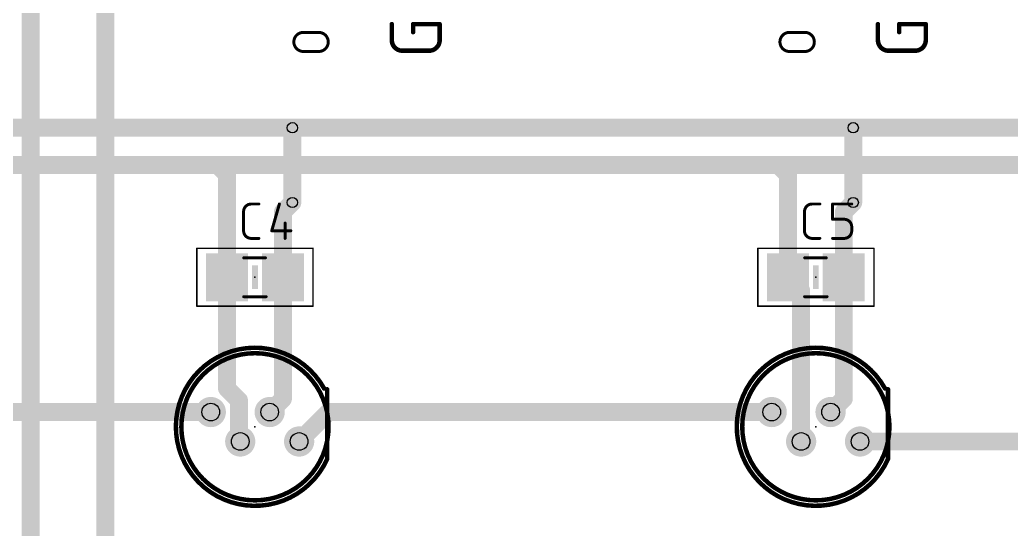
# Model space of a CAD drawing. Extents: x -9 to 239, y 2 to 147.
# Drawn here: x 157.11 to 190.78, y 109.55 to 126.86 of the extents above; entities that cross this region are included whole.
import ezdxf

# ---------------------------------------------------------------- set-up
doc = ezdxf.new("R2010")
doc.units = 0
for name, color, linetype in [('1', 12, 'CONTINUOUS'), ('16', 132, 'CONTINUOUS'), ('17', 110, 'CONTINUOUS'), ('18', 110, 'CONTINUOUS'), ('21', 40, 'CONTINUOUS'), ('23', 53, 'CONTINUOUS'), ('25', 253, 'CONTINUOUS'), ('29', 253, 'CONTINUOUS'), ('30', 253, 'CONTINUOUS'), ('31', 253, 'CONTINUOUS'), ('35', 253, 'CONTINUOUS'), ('39', 12, 'CONTINUOUS'), ('44', 253, 'CONTINUOUS'), ('51', 253, 'CONTINUOUS')]:
    doc.layers.add(name, color=color, linetype=linetype)

# ---------------------------------------------------------------- blocks, each defined once
blk = doc.blocks.new('RECT')
blk.add_solid([(-0.5, -0.5), (0.5, -0.5), (-0.5, 0.5), (0.5, 0.5)])
blk = doc.blocks.new('ROUNDP')
at = {"const_width": 0.5}
blk.add_lwpolyline([(0, -0.25, 1), (0, 0.25, 1), (0, -0.25)], format="xyb", dxfattribs=at)
blk = doc.blocks.new('ROUNDV')
at = {"const_width": 0.5}
blk.add_lwpolyline([(0, -0.25, 1), (0, 0.25, 1), (0, -0.25)], format="xyb", dxfattribs=at)

msp = doc.modelspace()

# ---------------------------------------------------------------- linework, layer by layer
at = {"layer": '1', "const_width": 0.6096}
for points in [[(147.32, 123.19), (166.37, 123.19)], [(166.37, 123.19), (185.42, 123.19)], [(185.42, 123.19), (201.93, 123.19)], [(163.83, 121.92), (144.78, 121.92)], [(182.88, 121.92), (163.83, 121.92)], [(163.83, 121.92), (164.15, 121.6)], [(199.39, 121.92), (182.88, 121.92)], [(182.88, 121.92), (183.2, 121.6)], [(164.15, 121.6), (164.15, 118.11)], [(183.2, 121.6), (183.2, 118.11)], [(166.37, 120.65), (166.05, 120.33)], [(185.42, 120.65), (185.1, 120.33)], [(166.05, 120.33), (166.05, 118.11)], [(185.1, 120.33), (185.1, 118.11)], [(164.15, 118.11), (164.15, 114.3348)], [(166.05, 118.11), (166.05, 113.98)], [(183.2, 118.11), (183.65, 117.66)], [(185.1, 118.11), (185.1, 113.98)], [(183.65, 117.66), (183.65, 112.53)], [(164.15, 114.3348), (164.558, 113.9268)], [(164.558, 113.9268), (164.558, 112.572)], [(166.05, 113.98), (165.6, 113.53)], [(185.1, 113.98), (184.65, 113.53)], [(148.55, 113.53), (163.6, 113.53)], [(166.6, 112.53), (167.6, 113.53)], [(167.6, 113.53), (182.65, 113.53)], [(164.558, 112.572), (164.6, 112.53)], [(185.65, 112.53), (198.16, 112.53)]]:
    msp.add_lwpolyline(points, dxfattribs=at)
at = {"layer": '1', "const_width": 0.3048}
for points in [[(166.37, 123.3424, 1), (166.37, 123.0376)], [(166.37, 123.0376, 1), (166.37, 123.3424)], [(185.42, 123.3424, 1), (185.42, 123.0376)], [(185.42, 123.0376, 1), (185.42, 123.3424)], [(163.9378, 122.0278, 1), (163.7222, 121.8122)], [(163.83, 122.0724, 1), (163.83, 121.7676)], [(163.83, 121.7676, 1), (163.83, 122.0724)], [(182.9878, 122.0278, 1), (182.7722, 121.8122)], [(182.88, 122.0724, 1), (182.88, 121.7676)], [(182.88, 121.7676, 1), (182.88, 122.0724)], [(164.3024, 121.6, 1), (163.9976, 121.6)], [(183.3524, 121.6, 1), (183.0476, 121.6)], [(164.0422, 121.4922, 1), (164.2578, 121.7078)], [(183.0922, 121.4922, 1), (183.3078, 121.7078)], [(166.4778, 120.5422, 1), (166.2622, 120.7578)], [(185.5278, 120.5422, 1), (185.3122, 120.7578)], [(165.9422, 120.4378, 1), (166.1578, 120.2222)], [(166.2024, 120.33, 1), (165.8976, 120.33)], [(184.9922, 120.4378, 1), (185.2078, 120.2222)], [(185.2524, 120.33, 1), (184.9476, 120.33)], [(164.3024, 118.11, 1), (163.9976, 118.11)], [(163.9976, 118.11, 1), (164.3024, 118.11)], [(166.2024, 118.11, 1), (165.8976, 118.11)], [(165.8976, 118.11, 1), (166.2024, 118.11)], [(183.3078, 118.2178, 1), (183.0922, 118.0022)], [(183.0476, 118.11, 1), (183.3524, 118.11)], [(185.2524, 118.11, 1), (184.9476, 118.11)], [(184.9476, 118.11, 1), (185.2524, 118.11)], [(183.8024, 117.66, 1), (183.4976, 117.66)], [(183.5422, 117.5522, 1), (183.7578, 117.7678)], [(164.2578, 114.4426, 1), (164.0422, 114.2271)], [(163.9976, 114.3348, 1), (164.3024, 114.3348)], [(164.7104, 113.9268, 1), (164.4056, 113.9268)], [(164.4502, 113.8191, 1), (164.6658, 114.0346)], [(166.1578, 113.8722, 1), (165.9422, 114.0878)], [(185.2078, 113.8722, 1), (184.9922, 114.0878)], [(163.6, 113.3776, 1), (163.6, 113.6824)], [(165.8976, 113.98, 1), (166.2024, 113.98)], [(167.6, 113.6824, 1), (167.6, 113.3776)], [(167.7078, 113.4222, 1), (167.4922, 113.6378)], [(182.65, 113.3776, 1), (182.65, 113.6824)], [(184.9476, 113.98, 1), (185.2524, 113.98)], [(165.4922, 113.6378, 1), (165.7078, 113.4222)], [(184.5422, 113.6378, 1), (184.7578, 113.4222)], [(164.6658, 112.6798, 1), (164.4502, 112.4642)], [(185.65, 112.6824, 1), (185.65, 112.3776)], [(164.4056, 112.572, 1), (164.7104, 112.572)], [(164.4922, 112.4222, 1), (164.7078, 112.6378)], [(166.4922, 112.6378, 1), (166.7078, 112.4222)], [(183.4976, 112.53, 1), (183.8024, 112.53)]]:
    msp.add_lwpolyline(points, format="xyb", dxfattribs=at)
at = {"layer": '16', "const_width": 0.6096}
for points in [[(157.48, 129.54), (157.48, 63.5)], [(160.02, 128.247), (160.02, 64.77)], [(166.37, 123.19), (166.37, 120.65)], [(185.42, 123.19), (185.42, 120.65)]]:
    msp.add_lwpolyline(points, dxfattribs=at)
at = {"layer": '16', "const_width": 0.3048}
for points in [[(166.5224, 123.19, 1), (166.2176, 123.19)], [(185.5724, 123.19, 1), (185.2676, 123.19)], [(166.2176, 120.65, 1), (166.5224, 120.65)], [(185.2676, 120.65, 1), (185.5724, 120.65)]]:
    msp.add_lwpolyline(points, format="xyb", dxfattribs=at)
at = {"layer": '21'}
for points, const_width in [([(167.45, 114.33, 4.2361), (167.55, 111.93)], 0.1524), ([(165.1, 110.53, 1), (165.1, 115.53, 1), (165.1, 110.53)], 0.1524), ([(186.5, 114.33, 4.2361), (186.6, 111.93)], 0.1524), ([(184.15, 110.53, 1), (184.15, 115.53, 1), (184.15, 110.53)], 0.1524), ([(167.4167, 114.3116, 1), (167.4833, 114.3484)], 0.0762), ([(167.5881, 114.305, 1), (167.5119, 114.305)], 0.0762), ([(186.4667, 114.3116, 1), (186.5333, 114.3484)], 0.0762), ([(186.6381, 114.305, 1), (186.5619, 114.305)], 0.0762), ([(167.5119, 111.93, 1), (167.5881, 111.93)], 0.0762), ([(167.5848, 111.9144, 1), (167.5152, 111.9456)], 0.0762), ([(186.5619, 111.93, 1), (186.6381, 111.93)], 0.0762), ([(186.6348, 111.9144, 1), (186.5652, 111.9456)], 0.0762)]:
    msp.add_lwpolyline(points, format="xyb", dxfattribs=dict(at, const_width=const_width))
at = {"layer": '21', "const_width": 0.1524}
for points in [[(167.55, 111.93), (167.55, 114.305)], [(186.6, 111.93), (186.6, 114.305)]]:
    msp.add_lwpolyline(points, dxfattribs=at)
at = {"layer": '23'}
for p in [(165.1, 118.11), (184.15, 118.11), (165.1, 113.03), (184.15, 113.03)]:
    msp.add_point(p, dxfattribs=at)
at = {"layer": '25'}
for points, const_width in [([(169.7482, 126.1674), (169.7482, 126.7093)], 0.1524), ([(170.4707, 126.4384), (170.4707, 126.7093)], 0.1524), ([(170.4707, 126.7093), (171.3738, 126.7093)], 0.1524), ([(171.3738, 126.7093), (171.3738, 126.1674)], 0.1524), ([(186.2582, 126.1674), (186.2582, 126.7093)], 0.1524), ([(186.9807, 126.4384), (186.9807, 126.7093)], 0.1524), ([(186.9807, 126.7093), (187.8838, 126.7093)], 0.1524), ([(187.8838, 126.7093), (187.8838, 126.1674)], 0.1524), ([(166.7454, 126.4299), (167.2646, 126.4299)], 0.1016), ([(183.2554, 126.4299), (183.7746, 126.4299)], 0.1016), ([(167.2646, 125.7808), (166.7454, 125.7808)], 0.1016), ([(171.0126, 125.8062), (170.1094, 125.8062)], 0.1524), ([(183.7746, 125.7808), (183.2554, 125.7808)], 0.1016), ([(187.5226, 125.8062), (186.6194, 125.8062)], 0.1524), ([(164.9739, 120.5992), (165.2336, 120.5992)], 0.1016), ([(165.9297, 120.5992), (165.6701, 119.6904)], 0.1016), ([(184.0239, 120.5992), (184.2836, 120.5992)], 0.1016), ([(184.7201, 120.0799), (184.7201, 120.5992)], 0.1016), ([(184.7201, 120.5992), (185.3692, 120.5992)], 0.1016), ([(164.7143, 119.6904), (164.7143, 120.3396)], 0.1016), ([(183.7643, 119.6904), (183.7643, 120.3396)], 0.1016), ([(166.1245, 119.9501), (166.1245, 119.4308)], 0.1016), ([(185.1096, 120.0799), (184.7201, 120.0799)], 0.1016), ([(185.3692, 119.6904), (185.3692, 119.8203)], 0.1016), ([(165.6701, 119.6904), (166.3192, 119.6904)], 0.1016), ([(165.2336, 119.4308), (164.9739, 119.4308)], 0.1016), ([(184.2836, 119.4308), (184.0239, 119.4308)], 0.1016), ([(184.7201, 119.4308), (185.1096, 119.4308)], 0.1016)]:
    msp.add_lwpolyline(points, dxfattribs=dict(at, const_width=const_width))
for points, const_width in [([(169.7863, 126.7093, 1), (169.7101, 126.7093)], 0.0762), ([(170.5088, 126.7093, 1), (170.4326, 126.7093)], 0.0762), ([(170.4707, 126.7474, 1), (170.4707, 126.6712)], 0.0762), ([(171.4119, 126.7093, 1), (171.3357, 126.7093)], 0.0762), ([(171.3738, 126.6712, 1), (171.3738, 126.7474)], 0.0762), ([(186.2963, 126.7093, 1), (186.2201, 126.7093)], 0.0762), ([(187.0188, 126.7093, 1), (186.9426, 126.7093)], 0.0762), ([(186.9807, 126.7474, 1), (186.9807, 126.6712)], 0.0762), ([(187.9219, 126.7093, 1), (187.8457, 126.7093)], 0.0762), ([(187.8838, 126.6712, 1), (187.8838, 126.7474)], 0.0762), ([(166.7454, 126.4299, 1), (166.7454, 125.7808)], 0.1016), ([(166.7454, 126.4553, 1), (166.7454, 126.4045)], 0.0508), ([(166.7454, 126.4045, 1), (166.7454, 126.4553)], 0.0508), ([(167.2646, 125.7808, 1), (167.2646, 126.4299)], 0.1016), ([(167.2646, 126.4553, 1), (167.2646, 126.4045)], 0.0508), ([(167.2646, 126.4045, 1), (167.2646, 126.4553)], 0.0508), ([(170.4326, 126.4384, 1), (170.5088, 126.4384)], 0.0762), ([(183.2554, 126.4299, 1), (183.2554, 125.7808)], 0.1016), ([(183.2554, 126.4553, 1), (183.2554, 126.4045)], 0.0508), ([(183.2554, 126.4045, 1), (183.2554, 126.4553)], 0.0508), ([(183.7746, 125.7808, 1), (183.7746, 126.4299)], 0.1016), ([(183.7746, 126.4553, 1), (183.7746, 126.4045)], 0.0508), ([(183.7746, 126.4045, 1), (183.7746, 126.4553)], 0.0508), ([(186.9426, 126.4384, 1), (187.0188, 126.4384)], 0.0762), ([(169.7482, 126.1674, 0.4142), (170.1094, 125.8062)], 0.1524), ([(169.7863, 126.1674, 1), (169.7101, 126.1674)], 0.0762), ([(169.7101, 126.1674, 1), (169.7863, 126.1674)], 0.0762), ([(171.0126, 125.8062, 0.4142), (171.3738, 126.1674)], 0.1524), ([(171.4119, 126.1674, 1), (171.3357, 126.1674)], 0.0762), ([(171.3357, 126.1674, 1), (171.4119, 126.1674)], 0.0762), ([(186.2582, 126.1674, 0.4142), (186.6194, 125.8062)], 0.1524), ([(186.2963, 126.1674, 1), (186.2201, 126.1674)], 0.0762), ([(186.2201, 126.1674, 1), (186.2963, 126.1674)], 0.0762), ([(187.5226, 125.8062, 0.4142), (187.8838, 126.1674)], 0.1524), ([(187.9219, 126.1674, 1), (187.8457, 126.1674)], 0.0762), ([(187.8457, 126.1674, 1), (187.9219, 126.1674)], 0.0762), ([(166.7454, 125.8062, 1), (166.7454, 125.7554)], 0.0508), ([(166.7454, 125.7554, 1), (166.7454, 125.8062)], 0.0508), ([(167.2646, 125.8062, 1), (167.2646, 125.7554)], 0.0508), ([(167.2646, 125.7554, 1), (167.2646, 125.8062)], 0.0508), ([(170.1094, 125.8443, 1), (170.1094, 125.7681)], 0.0762), ([(170.1094, 125.7681, 1), (170.1094, 125.8443)], 0.0762), ([(171.0126, 125.8443, 1), (171.0126, 125.7681)], 0.0762), ([(171.0126, 125.7681, 1), (171.0126, 125.8443)], 0.0762), ([(183.2554, 125.8062, 1), (183.2554, 125.7554)], 0.0508), ([(183.2554, 125.7554, 1), (183.2554, 125.8062)], 0.0508), ([(183.7746, 125.8062, 1), (183.7746, 125.7554)], 0.0508), ([(183.7746, 125.7554, 1), (183.7746, 125.8062)], 0.0508), ([(186.6194, 125.8443, 1), (186.6194, 125.7681)], 0.0762), ([(186.6194, 125.7681, 1), (186.6194, 125.8443)], 0.0762), ([(187.5226, 125.8443, 1), (187.5226, 125.7681)], 0.0762), ([(187.5226, 125.7681, 1), (187.5226, 125.8443)], 0.0762), ([(164.9739, 120.5992, 0.4142), (164.7143, 120.3396)], 0.1016), ([(164.9739, 120.6246, 1), (164.9739, 120.5738)], 0.0508), ([(164.9739, 120.5738, 1), (164.9739, 120.6246)], 0.0508), ([(165.2336, 120.5738, 1), (165.2336, 120.6246)], 0.0508), ([(165.9542, 120.5922, 1), (165.9053, 120.6062)], 0.0508), ([(184.0239, 120.5992, 0.4142), (183.7643, 120.3396)], 0.1016), ([(184.0239, 120.6246, 1), (184.0239, 120.5738)], 0.0508), ([(184.0239, 120.5738, 1), (184.0239, 120.6246)], 0.0508), ([(184.2836, 120.5738, 1), (184.2836, 120.6246)], 0.0508), ([(184.7455, 120.5992, 1), (184.6947, 120.5992)], 0.0508), ([(184.7201, 120.6246, 1), (184.7201, 120.5738)], 0.0508), ([(185.3692, 120.5738, 1), (185.3692, 120.6246)], 0.0508), ([(164.7397, 120.3396, 1), (164.6889, 120.3396)], 0.0508), ([(164.6889, 120.3396, 1), (164.7397, 120.3396)], 0.0508), ([(183.7897, 120.3396, 1), (183.7389, 120.3396)], 0.0508), ([(183.7389, 120.3396, 1), (183.7897, 120.3396)], 0.0508), ([(166.1499, 119.9501, 1), (166.0991, 119.9501)], 0.0508), ([(184.7201, 120.1053, 1), (184.7201, 120.0545)], 0.0508), ([(184.6947, 120.0799, 1), (184.7455, 120.0799)], 0.0508), ([(185.3692, 119.8203, 0.4142), (185.1096, 120.0799)], 0.1016), ([(185.1096, 120.1053, 1), (185.1096, 120.0545)], 0.0508), ([(185.1096, 120.0545, 1), (185.1096, 120.1053)], 0.0508), ([(185.3946, 119.8203, 1), (185.3438, 119.8203)], 0.0508), ([(164.7143, 119.6904, 0.4142), (164.9739, 119.4308)], 0.1016), ([(164.7397, 119.6904, 1), (164.6889, 119.6904)], 0.0508), ([(164.6889, 119.6904, 1), (164.7397, 119.6904)], 0.0508), ([(165.6701, 119.7158, 1), (165.6701, 119.665)], 0.0508), ([(165.6457, 119.6974, 1), (165.6945, 119.6835)], 0.0508), ([(166.3192, 119.665, 1), (166.3192, 119.7158)], 0.0508), ([(183.7643, 119.6904, 0.4142), (184.0239, 119.4308)], 0.1016), ([(183.7897, 119.6904, 1), (183.7389, 119.6904)], 0.0508), ([(183.7389, 119.6904, 1), (183.7897, 119.6904)], 0.0508), ([(185.1096, 119.4308, 0.4142), (185.3692, 119.6904)], 0.1016), ([(185.3438, 119.8203, 1), (185.3946, 119.8203)], 0.0508), ([(185.3946, 119.6904, 1), (185.3438, 119.6904)], 0.0508), ([(185.3438, 119.6904, 1), (185.3946, 119.6904)], 0.0508), ([(164.9739, 119.4562, 1), (164.9739, 119.4054)], 0.0508), ([(164.9739, 119.4054, 1), (164.9739, 119.4562)], 0.0508), ([(165.2336, 119.4054, 1), (165.2336, 119.4562)], 0.0508), ([(166.0991, 119.4308, 1), (166.1499, 119.4308)], 0.0508), ([(184.0239, 119.4562, 1), (184.0239, 119.4054)], 0.0508), ([(184.0239, 119.4054, 1), (184.0239, 119.4562)], 0.0508), ([(184.2836, 119.4054, 1), (184.2836, 119.4562)], 0.0508), ([(184.7201, 119.4562, 1), (184.7201, 119.4054)], 0.0508), ([(185.1096, 119.4562, 1), (185.1096, 119.4054)], 0.0508), ([(185.1096, 119.4054, 1), (185.1096, 119.4562)], 0.0508)]:
    msp.add_lwpolyline(points, format="xyb", dxfattribs=dict(at, const_width=const_width))
at = {"layer": '39', "const_width": 0.0508}
for points in [[(163.127, 119.093), (167.073, 119.093)], [(163.127, 117.127), (163.127, 119.093)], [(167.073, 119.093), (167.073, 117.127)], [(182.177, 119.093), (186.123, 119.093)], [(182.177, 117.127), (182.177, 119.093)], [(186.123, 119.093), (186.123, 117.127)], [(167.073, 117.127), (163.127, 117.127)], [(186.123, 117.127), (182.177, 117.127)]]:
    msp.add_lwpolyline(points, dxfattribs=at)
at = {"layer": '39', "const_width": 0.0254}
for points in [[(163.127, 119.1057, 1), (163.127, 119.0803)], [(163.1397, 119.093, 1), (163.1143, 119.093)], [(167.0857, 119.093, 1), (167.0603, 119.093)], [(167.073, 119.0803, 1), (167.073, 119.1057)], [(182.177, 119.1057, 1), (182.177, 119.0803)], [(182.1897, 119.093, 1), (182.1643, 119.093)], [(186.1357, 119.093, 1), (186.1103, 119.093)], [(186.123, 119.0803, 1), (186.123, 119.1057)], [(163.127, 117.1397, 1), (163.127, 117.1143)], [(163.1143, 117.127, 1), (163.1397, 117.127)], [(167.0603, 117.127, 1), (167.0857, 117.127)], [(167.073, 117.1143, 1), (167.073, 117.1397)], [(182.177, 117.1397, 1), (182.177, 117.1143)], [(182.1643, 117.127, 1), (182.1897, 117.127)], [(186.1103, 117.127, 1), (186.1357, 117.127)], [(186.123, 117.1143, 1), (186.123, 117.1397)]]:
    msp.add_lwpolyline(points, format="xyb", dxfattribs=at)
at = {"layer": '44'}
for centre, radius in [((166.37, 123.19), 0.175), ((185.42, 123.19), 0.175), ((166.37, 120.65), 0.175), ((185.42, 120.65), 0.175), ((163.6, 113.53), 0.3), ((165.6, 113.53), 0.3), ((182.65, 113.53), 0.3), ((184.65, 113.53), 0.3), ((164.6, 112.53), 0.3), ((166.6, 112.53), 0.3), ((183.65, 112.53), 0.3), ((185.65, 112.53), 0.3)]:
    msp.add_circle(centre, radius, dxfattribs=at)
at = {"layer": '51', "const_width": 0.1016}
for points in [[(165.456, 118.77), (164.719, 118.77)], [(184.506, 118.77), (183.769, 118.77)], [(165.481, 117.45), (164.719, 117.45)], [(184.531, 117.45), (183.769, 117.45)]]:
    msp.add_lwpolyline(points, dxfattribs=at)
at = {"layer": '51', "const_width": 0.0508}
for points in [[(164.719, 118.7954, 1), (164.719, 118.7446)], [(165.456, 118.7446, 1), (165.456, 118.7954)], [(183.769, 118.7954, 1), (183.769, 118.7446)], [(184.506, 118.7446, 1), (184.506, 118.7954)], [(164.719, 117.4754, 1), (164.719, 117.4246)], [(165.481, 117.4246, 1), (165.481, 117.4754)], [(183.769, 117.4754, 1), (183.769, 117.4246)], [(184.531, 117.4246, 1), (184.531, 117.4754)]]:
    msp.add_lwpolyline(points, format="xyb", dxfattribs=at)

# ---------------------------------------------------------------- block references
at = {"layer": '1', "xscale": 1.3, "yscale": 1.5, "rotation": 180}
for p in [(164.15, 118.11), (166.05, 118.11), (183.2, 118.11), (185.1, 118.11)]:
    msp.add_blockref('RECT', p, dxfattribs=at)
at = {"layer": '17', "xscale": 0.9, "yscale": 0.9}
for p in [(163.6, 113.53), (163.6, 113.53), (165.6, 113.53), (165.6, 113.53), (182.65, 113.53), (182.65, 113.53), (184.65, 113.53), (184.65, 113.53), (164.6, 112.53), (164.6, 112.53), (166.6, 112.53), (166.6, 112.53), (183.65, 112.53), (183.65, 112.53), (185.65, 112.53), (185.65, 112.53)]:
    msp.add_blockref('ROUNDP', p, dxfattribs=at)
at = {"layer": '18', "xscale": 0.604, "yscale": 0.604}
for p in [(166.37, 123.19), (166.37, 123.19), (185.42, 123.19), (185.42, 123.19), (166.37, 120.65), (166.37, 120.65), (185.42, 120.65), (185.42, 120.65)]:
    msp.add_blockref('ROUNDV', p, dxfattribs=at)
at = {"layer": '29', "xscale": 1.427, "yscale": 1.627, "rotation": 180}
for p in [(164.15, 118.11), (166.05, 118.11), (183.2, 118.11), (185.1, 118.11)]:
    msp.add_blockref('RECT', p, dxfattribs=at)
at = {"layer": '29', "xscale": 1.027, "yscale": 1.027}
for p in [(163.6, 113.53), (165.6, 113.53), (182.65, 113.53), (184.65, 113.53), (164.6, 112.53), (166.6, 112.53), (183.65, 112.53), (185.65, 112.53)]:
    msp.add_blockref('ROUNDP', p, dxfattribs=at)
at = {"layer": '30', "xscale": 1.027, "yscale": 1.027}
for p in [(163.6, 113.53), (165.6, 113.53), (182.65, 113.53), (184.65, 113.53), (164.6, 112.53), (166.6, 112.53), (183.65, 112.53), (185.65, 112.53)]:
    msp.add_blockref('ROUNDP', p, dxfattribs=at)
at = {"layer": '31', "xscale": 1.3, "yscale": 1.5, "rotation": 180}
for p in [(164.15, 118.11), (166.05, 118.11), (183.2, 118.11), (185.1, 118.11)]:
    msp.add_blockref('RECT', p, dxfattribs=at)
at = {"layer": '35', "xscale": 0.2002, "yscale": 0.8002, "rotation": 180}
for p in [(165.1, 118.11), (184.15, 118.11)]:
    msp.add_blockref('RECT', p, dxfattribs=at)
at = {"layer": '51', "xscale": 0.7501, "yscale": 1.4501, "rotation": 180}
for p in [(164.3693, 118.1089), (165.8171, 118.1089), (183.4194, 118.1089), (184.8672, 118.1089)]:
    msp.add_blockref('RECT', p, dxfattribs=at)

doc.saveas('drawing.dxf')
